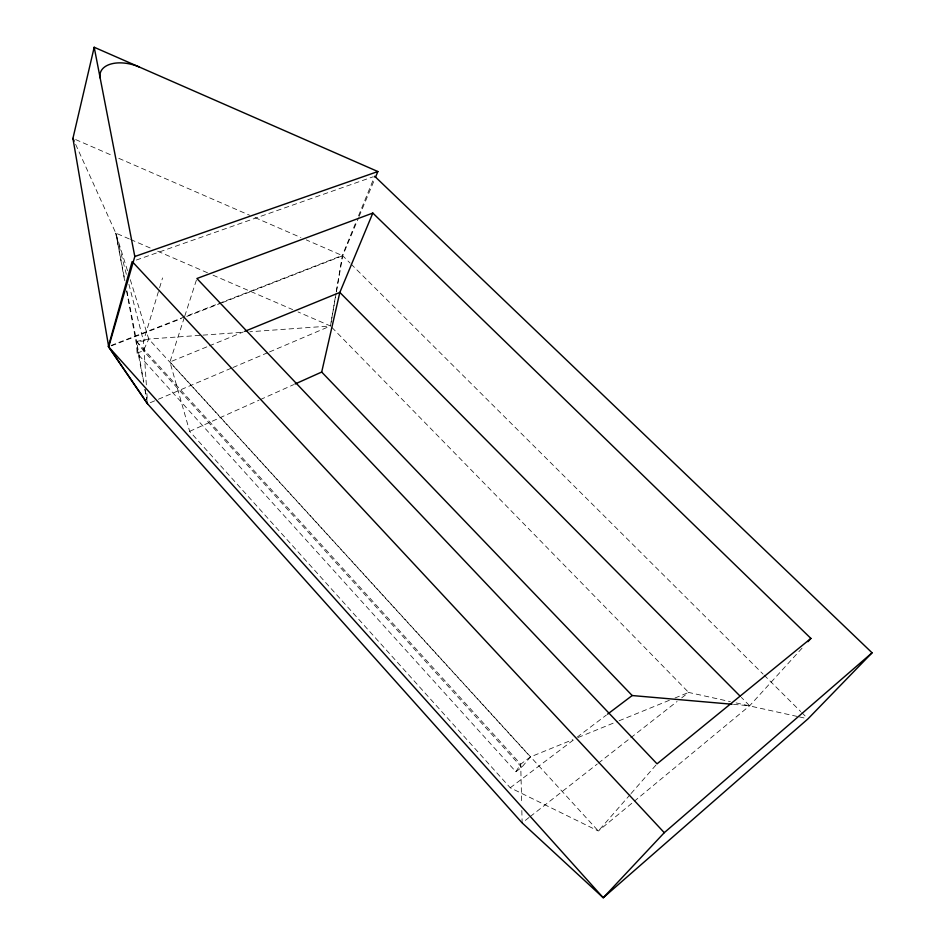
<?xml version="1.0" encoding="UTF-8"?>
<svg xmlns="http://www.w3.org/2000/svg" width="945" height="945" viewBox="0 0 945 945"><rect width="100%" height="100%" fill="white"/><g stroke="black" fill="none" stroke-linecap="round" stroke-linejoin="round"><path stroke-width="0.71" stroke-dasharray="4.72 3.54" d="M335.333 297.179L330.466 325.978L249.87 331.766M336.302 291.414L342.373 255.422L356.3 221.295M336.207 293.009L330.466 325.978L298.065 311.956M336.455 291.58L342.704 255.741L358.557 217.775M146.345 384.875L143.498 341.098L159.162 289.158M159.587 287.752L162.552 277.924M184.322 317.473L169.935 361.982L189.661 431.345L510.241 787.776L598.327 831.009L633.339 802.033M184.771 316.079L196.903 278.515M358.521 215.838L374.669 176.254M359.124 216.417L374.421 179.81M126.902 290.871L136.612 341.417L137.049 353.206L515.875 771.711L520.719 764.162L530.428 756.921L572.705 739.687M515.875 771.711L521.735 767.328L530.428 756.921L148.755 339.031L130.103 279.094M630.091 794.674L598.327 831.009L169.935 361.982L207.994 346.402M631.047 793.564L656.066 764.942M802.021 648.199L749.657 705.773L634.473 801.1M529.07 817.472L522.136 822.906L521.817 809.688M530.228 816.563L597.299 764.009M598.445 763.099L629.665 738.636M630.823 737.738L677.081 701.497M681.699 697.871L688.645 692.437L730.355 701.651M510.241 787.776L575.907 738.104M577.076 737.218L606.395 715.046M189.661 431.345L259.001 400.196M260.336 399.593L293.682 384.627M150.29 402.7L157.059 399.818M158.417 399.239L231.572 368.089M232.931 367.51L268.156 352.509M269.502 351.942L329.108 326.557M209.353 345.846L243.326 331.943M578.163 737.466L617.711 721.342M619.081 720.787L669.544 700.21M675.002 697.989L688.645 692.437L331.494 327.029M137.049 353.206L143.404 350.678L148.755 339.031L201.509 335.239M521.735 767.328L143.404 350.678L136.612 341.417L143.498 341.098L148.755 339.031L136.612 341.417L143.758 382.075M111.108 345.457L342.373 255.422L350.028 263.029M111.439 345.835L181.227 318.654M186.708 316.516L220.917 303.191M222.288 302.66L342.704 255.741L306.286 239.9M136.316 260.052L373.275 176.739M202.974 335.132L244.011 332.191M733.509 704.368L749.657 705.773L741.352 697.398M736.108 702.926L797.958 716.605M799.399 716.924L805.152 718.188M129.288 238.943L115.786 233.096L75.352 143.723M130.646 239.522L152.239 248.878M157.65 251.205L207.605 272.822M213.003 275.16L292.666 309.617M75.635 139.565L113.4 155.996M118.798 158.335L249.634 215.259M255.032 217.598L300.888 237.549M351.067 264.068L763.064 674.08M764.103 675.12L800.71 711.55M801.75 712.589L805.931 716.747M136.612 341.417L520.719 764.162L521.675 803.817M127.504 270.731L115.786 233.096L124.681 280.854M126.358 274.31L115.786 233.096L124.953 280.76M128.91 284.256L143.498 341.098M126.571 290.977L143.534 382.146M144.88 389.375L146.77 399.511M145.034 389.328L147.325 402.405M146.912 393.64L147.29 399.475"/><path stroke-width="1.42" d="M295.017 384.024L321.69 372.046L339.834 292.43L372.826 213.062L810.904 638.418L807.951 641.679M374.669 176.254L872.07 652.794L808.022 718.826L603.241 897.75L522.136 822.906L147.574 403.846L108.71 346.909L72.93 138.383L94.193 47.25L377.87 171.541L375.555 177.093M108.368 346.531L132.158 261.517L664.276 832.687L603.241 897.75L108.368 346.531L147.574 403.846M108.71 346.898L134.816 256.508L94.193 47.25M664.276 832.687L872.07 652.794M810.904 638.418L657.035 763.843L196.903 278.515L372.826 213.062M607.564 714.16L632.193 695.544L732.032 704.238M244.684 331.376L339.834 292.43L740.325 696.359M134.816 256.508L377.87 171.541M321.69 372.046L632.193 695.544M72.93 138.383L74.135 141.053M100.158 77.998A29.945 17.234 17.2 0 1 139.293 67.012"/></g></svg>
